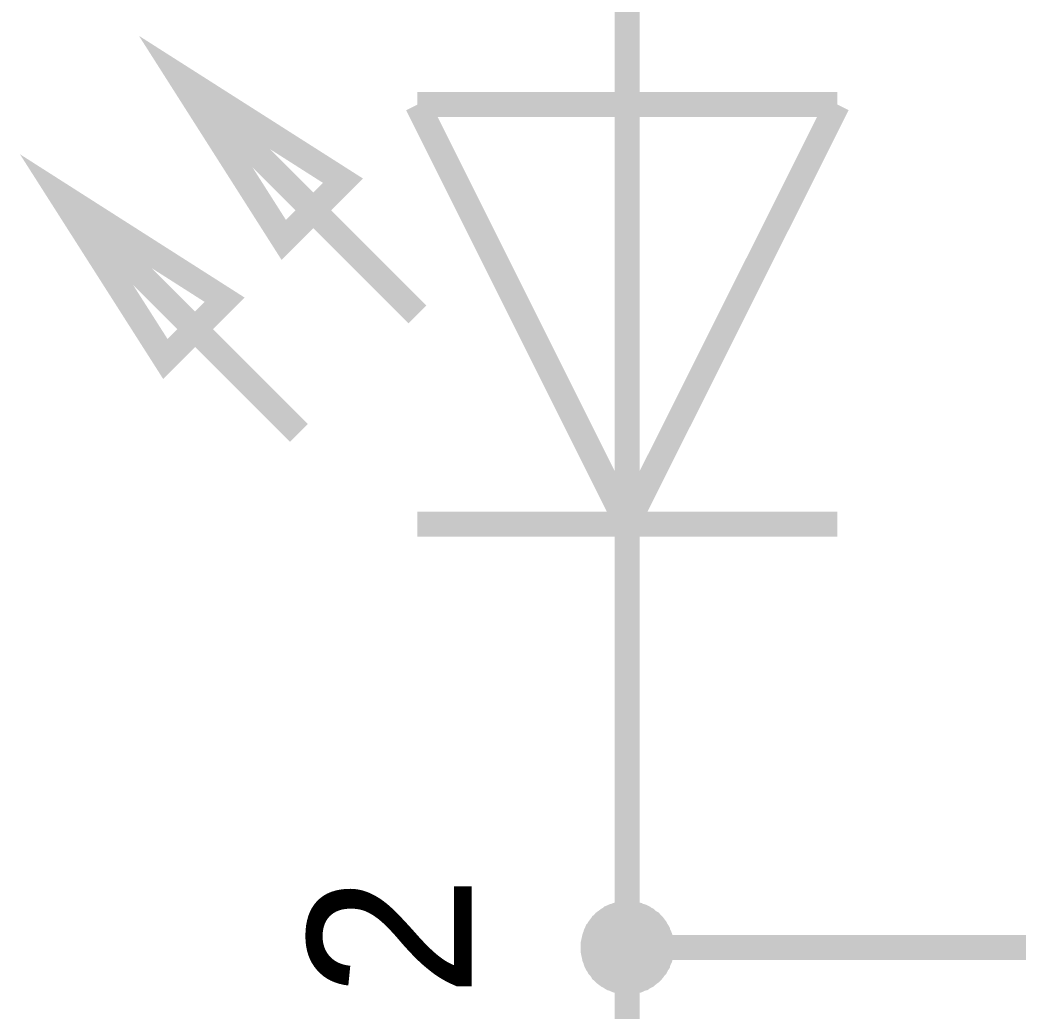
# Model space of a CAD drawing. Header units: millimetres. Extents: x 0 to 20.9, y 0 to 9.5.
# Drawn here: x 2.7153 to 3.1834, y 3.8765 to 4.341 of the extents above; entities that cross this region are included whole.
import ezdxf

# ---------------------------------------------------------------- set-up
doc = ezdxf.new("R2010")
doc.units = ezdxf.units.MM
doc.header["$MEASUREMENT"] = 0
doc.layers.add('Sheet', color=255, linetype='Continuous')

msp = doc.modelspace()

# ---------------------------------------------------------------- linework, layer by layer
at = {"layer": 'Sheet'}
for points, const_width in [([(3.00006, 4.3014), (3.00006, 4.39997)], 0.0118), ([(2.9017, 4.20303), (2.79038, 4.31435)], 0.0118), ([(2.83904, 4.23791), (2.79038, 4.31435)], 0.0118), ([(2.86682, 4.26569), (2.79038, 4.31435)], 0.0118), ([(2.9017, 4.3014), (3.09864, 4.3014)], 0.0118), ([(2.9017, 4.3014), (3.00006, 4.10466)], 0.0118), ([(3.09864, 4.3014), (3.00006, 4.10466)], 0.0118), ([(3.00006, 4.10466), (3.00006, 4.3014)], 0.0118), ([(2.84614, 4.14748), (2.73462, 4.25879)], 0.0118), ([(2.81127, 4.20992), (2.73462, 4.25879)], 0.0118), ([(2.78349, 4.18215), (2.73462, 4.25879)], 0.0118), ([(2.9017, 4.10466), (3.09864, 4.10466)], 0.0118), ([(3.00006, 4.10466), (3.00006, 4.0063)], 0.0118), ([(3.00006, 3.90626), (3.00006, 4.0063)], 0.0118), ([(2.98022, 3.90626), (2.98022, 3.90731), (2.98022, 3.90835), (2.98043, 3.90939), (2.98064, 3.91023), (2.98085, 3.91127), (2.98106, 3.91211), (2.98147, 3.91315), (2.98168, 3.91399), (2.9821, 3.91482), (2.98252, 3.91587), (2.98314, 3.91649), (2.98356, 3.91733), (2.98419, 3.91817), (2.98482, 3.919), (2.98523, 3.91963), (2.98607, 3.92025), (2.9867, 3.92109), (2.98732, 3.92151), (2.98816, 3.92213), (2.98899, 3.92276), (2.98983, 3.92318), (2.99045, 3.9238), (2.9915, 3.92422), (2.99233, 3.92464), (2.99317, 3.92485), (2.99421, 3.92527), (2.99505, 3.92547), (2.99609, 3.92568), (2.99693, 3.92589), (2.99797, 3.9261), (2.99902, 3.9261), (3.00006, 3.9261)], 0.0039), ([(2.98022, 3.90626), (2.98022, 3.90731), (2.98022, 3.90835), (2.98043, 3.90939), (2.98064, 3.91023), (2.98085, 3.91127), (2.98106, 3.91211), (2.98147, 3.91315), (2.98168, 3.91399), (2.9821, 3.91482), (2.98252, 3.91587), (2.98314, 3.91649), (2.98356, 3.91733), (2.98419, 3.91817), (2.98482, 3.919), (2.98523, 3.91963), (2.98607, 3.92025), (2.9867, 3.92109), (2.98732, 3.92151), (2.98816, 3.92213), (2.98899, 3.92276), (2.98983, 3.92318), (2.99045, 3.9238), (2.9915, 3.92422), (2.99233, 3.92464), (2.99317, 3.92485), (2.99421, 3.92527), (2.99505, 3.92547), (2.99609, 3.92568), (2.99693, 3.92589), (2.99797, 3.9261), (2.99902, 3.9261), (3.00006, 3.9261)], 0.0039), ([(2.98022, 3.90626), (2.98022, 3.90731), (2.98022, 3.90835), (2.98043, 3.90939), (2.98064, 3.91023), (2.98085, 3.91127), (2.98106, 3.91211), (2.98147, 3.91315), (2.98168, 3.91399), (2.9821, 3.91482), (2.98252, 3.91587), (2.98314, 3.91649), (2.98356, 3.91733), (2.98419, 3.91817), (2.98482, 3.919), (2.98523, 3.91963), (2.98607, 3.92025), (2.9867, 3.92109), (2.98732, 3.92151), (2.98816, 3.92213), (2.98899, 3.92276), (2.98983, 3.92318), (2.99045, 3.9238), (2.9915, 3.92422), (2.99233, 3.92464), (2.99317, 3.92485), (2.99421, 3.92527), (2.99505, 3.92547), (2.99609, 3.92568), (2.99693, 3.92589), (2.99797, 3.9261), (2.99902, 3.9261), (3.00006, 3.9261)], 0.0039), ([(2.98022, 3.90626), (2.98022, 3.90731), (2.98022, 3.90835), (2.98043, 3.90939), (2.98064, 3.91023), (2.98085, 3.91127), (2.98106, 3.91211), (2.98147, 3.91315), (2.98168, 3.91399), (2.9821, 3.91482), (2.98252, 3.91587), (2.98314, 3.91649), (2.98356, 3.91733), (2.98419, 3.91817), (2.98482, 3.919), (2.98523, 3.91963), (2.98607, 3.92025), (2.9867, 3.92109), (2.98732, 3.92151), (2.98816, 3.92213), (2.98899, 3.92276), (2.98983, 3.92318), (2.99045, 3.9238), (2.9915, 3.92422), (2.99233, 3.92464), (2.99317, 3.92485), (2.99421, 3.92527), (2.99505, 3.92547), (2.99609, 3.92568), (2.99693, 3.92589), (2.99797, 3.9261), (2.99902, 3.9261), (3.00006, 3.9261)], 0.0039), ([(2.98022, 3.90626), (2.98022, 3.90731), (2.98022, 3.90835), (2.98043, 3.90939), (2.98064, 3.91023), (2.98085, 3.91127), (2.98106, 3.91211), (2.98147, 3.91315), (2.98168, 3.91399), (2.9821, 3.91482), (2.98252, 3.91587), (2.98314, 3.91649), (2.98356, 3.91733), (2.98419, 3.91817), (2.98482, 3.919), (2.98523, 3.91963), (2.98607, 3.92025), (2.9867, 3.92109), (2.98732, 3.92151), (2.98816, 3.92213), (2.98899, 3.92276), (2.98983, 3.92318), (2.99045, 3.9238), (2.9915, 3.92422), (2.99233, 3.92464), (2.99317, 3.92485), (2.99421, 3.92527), (2.99505, 3.92547), (2.99609, 3.92568), (2.99693, 3.92589), (2.99797, 3.9261), (2.99902, 3.9261), (3.00006, 3.9261)], 0.0039), ([(2.98022, 3.90626), (2.98022, 3.90731), (2.98022, 3.90835), (2.98043, 3.90939), (2.98064, 3.91023), (2.98085, 3.91127), (2.98106, 3.91211), (2.98147, 3.91315), (2.98168, 3.91399), (2.9821, 3.91482), (2.98252, 3.91587), (2.98314, 3.91649), (2.98356, 3.91733), (2.98419, 3.91817), (2.98482, 3.919), (2.98523, 3.91963), (2.98607, 3.92025), (2.9867, 3.92109), (2.98732, 3.92151), (2.98816, 3.92213), (2.98899, 3.92276), (2.98983, 3.92318), (2.99045, 3.9238), (2.9915, 3.92422), (2.99233, 3.92464), (2.99317, 3.92485), (2.99421, 3.92527), (2.99505, 3.92547), (2.99609, 3.92568), (2.99693, 3.92589), (2.99797, 3.9261), (2.99902, 3.9261), (3.00006, 3.9261)], 0.0039), ([(2.98022, 3.90626), (2.98022, 3.90731), (2.98022, 3.90835), (2.98043, 3.90939), (2.98064, 3.91023), (2.98085, 3.91127), (2.98106, 3.91211), (2.98147, 3.91315), (2.98168, 3.91399), (2.9821, 3.91482), (2.98252, 3.91587), (2.98314, 3.91649), (2.98356, 3.91733), (2.98419, 3.91817), (2.98482, 3.919), (2.98523, 3.91963), (2.98607, 3.92025), (2.9867, 3.92109), (2.98732, 3.92151), (2.98816, 3.92213), (2.98899, 3.92276), (2.98983, 3.92318), (2.99045, 3.9238), (2.9915, 3.92422), (2.99233, 3.92464), (2.99317, 3.92485), (2.99421, 3.92527), (2.99505, 3.92547), (2.99609, 3.92568), (2.99693, 3.92589), (2.99797, 3.9261), (2.99902, 3.9261), (3.00006, 3.9261)], 0.0039), ([(2.98022, 3.90626), (2.98022, 3.90731), (2.98022, 3.90835), (2.98043, 3.90939), (2.98064, 3.91023), (2.98085, 3.91127), (2.98106, 3.91211), (2.98147, 3.91315), (2.98168, 3.91399), (2.9821, 3.91482), (2.98252, 3.91587), (2.98314, 3.91649), (2.98356, 3.91733), (2.98419, 3.91817), (2.98482, 3.919), (2.98523, 3.91963), (2.98607, 3.92025), (2.9867, 3.92109), (2.98732, 3.92151), (2.98816, 3.92213), (2.98899, 3.92276), (2.98983, 3.92318), (2.99045, 3.9238), (2.9915, 3.92422), (2.99233, 3.92464), (2.99317, 3.92485), (2.99421, 3.92527), (2.99505, 3.92547), (2.99609, 3.92568), (2.99693, 3.92589), (2.99797, 3.9261), (2.99902, 3.9261), (3.00006, 3.9261)], 0.0039), ([(3.00006, 3.9261), (3.00006, 3.9261)], 0.0039), ([(3.00006, 3.9261), (3.00111, 3.9261), (3.00215, 3.9261), (3.00319, 3.92589), (3.00403, 3.92568), (3.00507, 3.92547), (3.00612, 3.92527), (3.00695, 3.92485), (3.00779, 3.92464), (3.00883, 3.92422), (3.00967, 3.9238), (3.0105, 3.92318), (3.01134, 3.92276), (3.01197, 3.92213), (3.0128, 3.92151), (3.01364, 3.92109), (3.01426, 3.92025), (3.01489, 3.91963), (3.01552, 3.919), (3.01614, 3.91817), (3.01677, 3.91733), (3.01719, 3.91649), (3.0176, 3.91587), (3.01823, 3.91482), (3.01844, 3.91399), (3.01886, 3.91315), (3.01928, 3.91211), (3.01948, 3.91127), (3.01969, 3.91023), (3.0199, 3.90939), (3.02011, 3.90835), (3.02011, 3.90731), (3.02011, 3.90626)], 0.0039), ([(3.00006, 3.9261), (3.00006, 3.9261)], 0.0039), ([(3.00006, 3.9261), (3.00111, 3.9261), (3.00215, 3.9261), (3.00319, 3.92589), (3.00403, 3.92568), (3.00507, 3.92547), (3.00612, 3.92527), (3.00695, 3.92485), (3.00779, 3.92464), (3.00883, 3.92422), (3.00967, 3.9238), (3.0105, 3.92318), (3.01134, 3.92276), (3.01197, 3.92213), (3.0128, 3.92151), (3.01364, 3.92109), (3.01426, 3.92025), (3.01489, 3.91963), (3.01552, 3.919), (3.01614, 3.91817), (3.01677, 3.91733), (3.01719, 3.91649), (3.0176, 3.91587), (3.01823, 3.91482), (3.01844, 3.91399), (3.01886, 3.91315), (3.01928, 3.91211), (3.01948, 3.91127), (3.01969, 3.91023), (3.0199, 3.90939), (3.02011, 3.90835), (3.02011, 3.90731), (3.02011, 3.90626)], 0.0039), ([(3.00006, 3.9261), (3.00006, 3.9261)], 0.0039), ([(3.00006, 3.9261), (3.00111, 3.9261), (3.00215, 3.9261), (3.00319, 3.92589), (3.00403, 3.92568), (3.00507, 3.92547), (3.00612, 3.92527), (3.00695, 3.92485), (3.00779, 3.92464), (3.00883, 3.92422), (3.00967, 3.9238), (3.0105, 3.92318), (3.01134, 3.92276), (3.01197, 3.92213), (3.0128, 3.92151), (3.01364, 3.92109), (3.01426, 3.92025), (3.01489, 3.91963), (3.01552, 3.919), (3.01614, 3.91817), (3.01677, 3.91733), (3.01719, 3.91649), (3.0176, 3.91587), (3.01823, 3.91482), (3.01844, 3.91399), (3.01886, 3.91315), (3.01928, 3.91211), (3.01948, 3.91127), (3.01969, 3.91023), (3.0199, 3.90939), (3.02011, 3.90835), (3.02011, 3.90731), (3.02011, 3.90626)], 0.0039), ([(3.00006, 3.9261), (3.00006, 3.9261)], 0.0039), ([(3.00006, 3.9261), (3.00111, 3.9261), (3.00215, 3.9261), (3.00319, 3.92589), (3.00403, 3.92568), (3.00507, 3.92547), (3.00612, 3.92527), (3.00695, 3.92485), (3.00779, 3.92464), (3.00883, 3.92422), (3.00967, 3.9238), (3.0105, 3.92318), (3.01134, 3.92276), (3.01197, 3.92213), (3.0128, 3.92151), (3.01364, 3.92109), (3.01426, 3.92025), (3.01489, 3.91963), (3.01552, 3.919), (3.01614, 3.91817), (3.01677, 3.91733), (3.01719, 3.91649), (3.0176, 3.91587), (3.01823, 3.91482), (3.01844, 3.91399), (3.01886, 3.91315), (3.01928, 3.91211), (3.01948, 3.91127), (3.01969, 3.91023), (3.0199, 3.90939), (3.02011, 3.90835), (3.02011, 3.90731), (3.02011, 3.90626)], 0.0039), ([(3.00006, 3.9261), (3.00006, 3.9261)], 0.0039), ([(3.00006, 3.9261), (3.00111, 3.9261), (3.00215, 3.9261), (3.00319, 3.92589), (3.00403, 3.92568), (3.00507, 3.92547), (3.00612, 3.92527), (3.00695, 3.92485), (3.00779, 3.92464), (3.00883, 3.92422), (3.00967, 3.9238), (3.0105, 3.92318), (3.01134, 3.92276), (3.01197, 3.92213), (3.0128, 3.92151), (3.01364, 3.92109), (3.01426, 3.92025), (3.01489, 3.91963), (3.01552, 3.919), (3.01614, 3.91817), (3.01677, 3.91733), (3.01719, 3.91649), (3.0176, 3.91587), (3.01823, 3.91482), (3.01844, 3.91399), (3.01886, 3.91315), (3.01928, 3.91211), (3.01948, 3.91127), (3.01969, 3.91023), (3.0199, 3.90939), (3.02011, 3.90835), (3.02011, 3.90731), (3.02011, 3.90626)], 0.0039), ([(3.00006, 3.9261), (3.00006, 3.9261)], 0.0039), ([(3.00006, 3.9261), (3.00111, 3.9261), (3.00215, 3.9261), (3.00319, 3.92589), (3.00403, 3.92568), (3.00507, 3.92547), (3.00612, 3.92527), (3.00695, 3.92485), (3.00779, 3.92464), (3.00883, 3.92422), (3.00967, 3.9238), (3.0105, 3.92318), (3.01134, 3.92276), (3.01197, 3.92213), (3.0128, 3.92151), (3.01364, 3.92109), (3.01426, 3.92025), (3.01489, 3.91963), (3.01552, 3.919), (3.01614, 3.91817), (3.01677, 3.91733), (3.01719, 3.91649), (3.0176, 3.91587), (3.01823, 3.91482), (3.01844, 3.91399), (3.01886, 3.91315), (3.01928, 3.91211), (3.01948, 3.91127), (3.01969, 3.91023), (3.0199, 3.90939), (3.02011, 3.90835), (3.02011, 3.90731), (3.02011, 3.90626)], 0.0039), ([(3.00006, 3.9261), (3.00006, 3.9261)], 0.0039), ([(3.00006, 3.9261), (3.00111, 3.9261), (3.00215, 3.9261), (3.00319, 3.92589), (3.00403, 3.92568), (3.00507, 3.92547), (3.00612, 3.92527), (3.00695, 3.92485), (3.00779, 3.92464), (3.00883, 3.92422), (3.00967, 3.9238), (3.0105, 3.92318), (3.01134, 3.92276), (3.01197, 3.92213), (3.0128, 3.92151), (3.01364, 3.92109), (3.01426, 3.92025), (3.01489, 3.91963), (3.01552, 3.919), (3.01614, 3.91817), (3.01677, 3.91733), (3.01719, 3.91649), (3.0176, 3.91587), (3.01823, 3.91482), (3.01844, 3.91399), (3.01886, 3.91315), (3.01928, 3.91211), (3.01948, 3.91127), (3.01969, 3.91023), (3.0199, 3.90939), (3.02011, 3.90835), (3.02011, 3.90731), (3.02011, 3.90626)], 0.0039), ([(3.00006, 3.9261), (3.00006, 3.9261)], 0.0039), ([(3.00006, 3.9261), (3.00111, 3.9261), (3.00215, 3.9261), (3.00319, 3.92589), (3.00403, 3.92568), (3.00507, 3.92547), (3.00612, 3.92527), (3.00695, 3.92485), (3.00779, 3.92464), (3.00883, 3.92422), (3.00967, 3.9238), (3.0105, 3.92318), (3.01134, 3.92276), (3.01197, 3.92213), (3.0128, 3.92151), (3.01364, 3.92109), (3.01426, 3.92025), (3.01489, 3.91963), (3.01552, 3.919), (3.01614, 3.91817), (3.01677, 3.91733), (3.01719, 3.91649), (3.0176, 3.91587), (3.01823, 3.91482), (3.01844, 3.91399), (3.01886, 3.91315), (3.01928, 3.91211), (3.01948, 3.91127), (3.01969, 3.91023), (3.0199, 3.90939), (3.02011, 3.90835), (3.02011, 3.90731), (3.02011, 3.90626)], 0.0039), ([(3.40021, 3.79996), (3.40021, 3.90626), (3.00006, 3.90626), (3.00006, 3.79996)], 0.0118), ([(3.00006, 3.88621), (2.99902, 3.88621), (2.99797, 3.88621), (2.99693, 3.88642), (2.99609, 3.88663), (2.99505, 3.88684), (2.99421, 3.88705), (2.99317, 3.88746), (2.99233, 3.88788), (2.9915, 3.88809), (2.99045, 3.88872), (2.98983, 3.88914), (2.98899, 3.88955), (2.98816, 3.89018), (2.98732, 3.89081), (2.9867, 3.89143), (2.98607, 3.89206), (2.98523, 3.89269), (2.98482, 3.89352), (2.98419, 3.89436), (2.98356, 3.89498), (2.98314, 3.89582), (2.98252, 3.89665), (2.9821, 3.89749), (2.98168, 3.89853), (2.98147, 3.89937), (2.98106, 3.9002), (2.98085, 3.90125), (2.98064, 3.90229), (2.98043, 3.90313), (2.98022, 3.90417), (2.98022, 3.90522), (2.98022, 3.90626)], 0.0039), ([(2.98022, 3.90626), (2.98022, 3.90626)], 0.0039), ([(3.00006, 3.88621), (2.99902, 3.88621), (2.99797, 3.88621), (2.99693, 3.88642), (2.99609, 3.88663), (2.99505, 3.88684), (2.99421, 3.88705), (2.99317, 3.88746), (2.99233, 3.88788), (2.9915, 3.88809), (2.99045, 3.88872), (2.98983, 3.88914), (2.98899, 3.88955), (2.98816, 3.89018), (2.98732, 3.89081), (2.9867, 3.89143), (2.98607, 3.89206), (2.98523, 3.89269), (2.98482, 3.89352), (2.98419, 3.89436), (2.98356, 3.89498), (2.98314, 3.89582), (2.98252, 3.89665), (2.9821, 3.89749), (2.98168, 3.89853), (2.98147, 3.89937), (2.98106, 3.9002), (2.98085, 3.90125), (2.98064, 3.90229), (2.98043, 3.90313), (2.98022, 3.90417), (2.98022, 3.90522), (2.98022, 3.90626)], 0.0039), ([(2.98022, 3.90626), (2.98022, 3.90626)], 0.0039), ([(3.00006, 3.88621), (2.99902, 3.88621), (2.99797, 3.88621), (2.99693, 3.88642), (2.99609, 3.88663), (2.99505, 3.88684), (2.99421, 3.88705), (2.99317, 3.88746), (2.99233, 3.88788), (2.9915, 3.88809), (2.99045, 3.88872), (2.98983, 3.88914), (2.98899, 3.88955), (2.98816, 3.89018), (2.98732, 3.89081), (2.9867, 3.89143), (2.98607, 3.89206), (2.98523, 3.89269), (2.98482, 3.89352), (2.98419, 3.89436), (2.98356, 3.89498), (2.98314, 3.89582), (2.98252, 3.89665), (2.9821, 3.89749), (2.98168, 3.89853), (2.98147, 3.89937), (2.98106, 3.9002), (2.98085, 3.90125), (2.98064, 3.90229), (2.98043, 3.90313), (2.98022, 3.90417), (2.98022, 3.90522), (2.98022, 3.90626)], 0.0039), ([(2.98022, 3.90626), (2.98022, 3.90626)], 0.0039), ([(3.00006, 3.88621), (2.99902, 3.88621), (2.99797, 3.88621), (2.99693, 3.88642), (2.99609, 3.88663), (2.99505, 3.88684), (2.99421, 3.88705), (2.99317, 3.88746), (2.99233, 3.88788), (2.9915, 3.88809), (2.99045, 3.88872), (2.98983, 3.88914), (2.98899, 3.88955), (2.98816, 3.89018), (2.98732, 3.89081), (2.9867, 3.89143), (2.98607, 3.89206), (2.98523, 3.89269), (2.98482, 3.89352), (2.98419, 3.89436), (2.98356, 3.89498), (2.98314, 3.89582), (2.98252, 3.89665), (2.9821, 3.89749), (2.98168, 3.89853), (2.98147, 3.89937), (2.98106, 3.9002), (2.98085, 3.90125), (2.98064, 3.90229), (2.98043, 3.90313), (2.98022, 3.90417), (2.98022, 3.90522), (2.98022, 3.90626)], 0.0039), ([(2.98022, 3.90626), (2.98022, 3.90626)], 0.0039), ([(3.00006, 3.88621), (2.99902, 3.88621), (2.99797, 3.88621), (2.99693, 3.88642), (2.99609, 3.88663), (2.99505, 3.88684), (2.99421, 3.88705), (2.99317, 3.88746), (2.99233, 3.88788), (2.9915, 3.88809), (2.99045, 3.88872), (2.98983, 3.88914), (2.98899, 3.88955), (2.98816, 3.89018), (2.98732, 3.89081), (2.9867, 3.89143), (2.98607, 3.89206), (2.98523, 3.89269), (2.98482, 3.89352), (2.98419, 3.89436), (2.98356, 3.89498), (2.98314, 3.89582), (2.98252, 3.89665), (2.9821, 3.89749), (2.98168, 3.89853), (2.98147, 3.89937), (2.98106, 3.9002), (2.98085, 3.90125), (2.98064, 3.90229), (2.98043, 3.90313), (2.98022, 3.90417), (2.98022, 3.90522), (2.98022, 3.90626)], 0.0039), ([(2.98022, 3.90626), (2.98022, 3.90626)], 0.0039), ([(3.00006, 3.88621), (2.99902, 3.88621), (2.99797, 3.88621), (2.99693, 3.88642), (2.99609, 3.88663), (2.99505, 3.88684), (2.99421, 3.88705), (2.99317, 3.88746), (2.99233, 3.88788), (2.9915, 3.88809), (2.99045, 3.88872), (2.98983, 3.88914), (2.98899, 3.88955), (2.98816, 3.89018), (2.98732, 3.89081), (2.9867, 3.89143), (2.98607, 3.89206), (2.98523, 3.89269), (2.98482, 3.89352), (2.98419, 3.89436), (2.98356, 3.89498), (2.98314, 3.89582), (2.98252, 3.89665), (2.9821, 3.89749), (2.98168, 3.89853), (2.98147, 3.89937), (2.98106, 3.9002), (2.98085, 3.90125), (2.98064, 3.90229), (2.98043, 3.90313), (2.98022, 3.90417), (2.98022, 3.90522), (2.98022, 3.90626)], 0.0039), ([(2.98022, 3.90626), (2.98022, 3.90626)], 0.0039), ([(3.00006, 3.88621), (2.99902, 3.88621), (2.99797, 3.88621), (2.99693, 3.88642), (2.99609, 3.88663), (2.99505, 3.88684), (2.99421, 3.88705), (2.99317, 3.88746), (2.99233, 3.88788), (2.9915, 3.88809), (2.99045, 3.88872), (2.98983, 3.88914), (2.98899, 3.88955), (2.98816, 3.89018), (2.98732, 3.89081), (2.9867, 3.89143), (2.98607, 3.89206), (2.98523, 3.89269), (2.98482, 3.89352), (2.98419, 3.89436), (2.98356, 3.89498), (2.98314, 3.89582), (2.98252, 3.89665), (2.9821, 3.89749), (2.98168, 3.89853), (2.98147, 3.89937), (2.98106, 3.9002), (2.98085, 3.90125), (2.98064, 3.90229), (2.98043, 3.90313), (2.98022, 3.90417), (2.98022, 3.90522), (2.98022, 3.90626)], 0.0039), ([(2.98022, 3.90626), (2.98022, 3.90626)], 0.0039), ([(3.00006, 3.88621), (2.99902, 3.88621), (2.99797, 3.88621), (2.99693, 3.88642), (2.99609, 3.88663), (2.99505, 3.88684), (2.99421, 3.88705), (2.99317, 3.88746), (2.99233, 3.88788), (2.9915, 3.88809), (2.99045, 3.88872), (2.98983, 3.88914), (2.98899, 3.88955), (2.98816, 3.89018), (2.98732, 3.89081), (2.9867, 3.89143), (2.98607, 3.89206), (2.98523, 3.89269), (2.98482, 3.89352), (2.98419, 3.89436), (2.98356, 3.89498), (2.98314, 3.89582), (2.98252, 3.89665), (2.9821, 3.89749), (2.98168, 3.89853), (2.98147, 3.89937), (2.98106, 3.9002), (2.98085, 3.90125), (2.98064, 3.90229), (2.98043, 3.90313), (2.98022, 3.90417), (2.98022, 3.90522), (2.98022, 3.90626)], 0.0039), ([(2.98022, 3.90626), (2.98022, 3.90626)], 0.0039), ([(3.02011, 3.90626), (3.02011, 3.90522), (3.02011, 3.90417), (3.0199, 3.90313), (3.01969, 3.90229), (3.01948, 3.90125), (3.01928, 3.9002), (3.01886, 3.89937), (3.01844, 3.89853), (3.01823, 3.89749), (3.0176, 3.89665), (3.01719, 3.89582), (3.01677, 3.89498), (3.01614, 3.89436), (3.01552, 3.89352), (3.01489, 3.89269), (3.01426, 3.89206), (3.01364, 3.89143), (3.0128, 3.89081), (3.01197, 3.89018), (3.01134, 3.88955), (3.0105, 3.88914), (3.00967, 3.88872), (3.00883, 3.88809), (3.00779, 3.88788), (3.00695, 3.88746), (3.00612, 3.88705), (3.00507, 3.88684), (3.00403, 3.88663), (3.00319, 3.88642), (3.00215, 3.88621), (3.00111, 3.88621), (3.00006, 3.88621)], 0.0039), ([(3.02011, 3.90626), (3.02011, 3.90522), (3.02011, 3.90417), (3.0199, 3.90313), (3.01969, 3.90229), (3.01948, 3.90125), (3.01928, 3.9002), (3.01886, 3.89937), (3.01844, 3.89853), (3.01823, 3.89749), (3.0176, 3.89665), (3.01719, 3.89582), (3.01677, 3.89498), (3.01614, 3.89436), (3.01552, 3.89352), (3.01489, 3.89269), (3.01426, 3.89206), (3.01364, 3.89143), (3.0128, 3.89081), (3.01197, 3.89018), (3.01134, 3.88955), (3.0105, 3.88914), (3.00967, 3.88872), (3.00883, 3.88809), (3.00779, 3.88788), (3.00695, 3.88746), (3.00612, 3.88705), (3.00507, 3.88684), (3.00403, 3.88663), (3.00319, 3.88642), (3.00215, 3.88621), (3.00111, 3.88621), (3.00006, 3.88621)], 0.0039), ([(3.02011, 3.90626), (3.02011, 3.90522), (3.02011, 3.90417), (3.0199, 3.90313), (3.01969, 3.90229), (3.01948, 3.90125), (3.01928, 3.9002), (3.01886, 3.89937), (3.01844, 3.89853), (3.01823, 3.89749), (3.0176, 3.89665), (3.01719, 3.89582), (3.01677, 3.89498), (3.01614, 3.89436), (3.01552, 3.89352), (3.01489, 3.89269), (3.01426, 3.89206), (3.01364, 3.89143), (3.0128, 3.89081), (3.01197, 3.89018), (3.01134, 3.88955), (3.0105, 3.88914), (3.00967, 3.88872), (3.00883, 3.88809), (3.00779, 3.88788), (3.00695, 3.88746), (3.00612, 3.88705), (3.00507, 3.88684), (3.00403, 3.88663), (3.00319, 3.88642), (3.00215, 3.88621), (3.00111, 3.88621), (3.00006, 3.88621)], 0.0039), ([(3.02011, 3.90626), (3.02011, 3.90522), (3.02011, 3.90417), (3.0199, 3.90313), (3.01969, 3.90229), (3.01948, 3.90125), (3.01928, 3.9002), (3.01886, 3.89937), (3.01844, 3.89853), (3.01823, 3.89749), (3.0176, 3.89665), (3.01719, 3.89582), (3.01677, 3.89498), (3.01614, 3.89436), (3.01552, 3.89352), (3.01489, 3.89269), (3.01426, 3.89206), (3.01364, 3.89143), (3.0128, 3.89081), (3.01197, 3.89018), (3.01134, 3.88955), (3.0105, 3.88914), (3.00967, 3.88872), (3.00883, 3.88809), (3.00779, 3.88788), (3.00695, 3.88746), (3.00612, 3.88705), (3.00507, 3.88684), (3.00403, 3.88663), (3.00319, 3.88642), (3.00215, 3.88621), (3.00111, 3.88621), (3.00006, 3.88621)], 0.0039), ([(3.02011, 3.90626), (3.02011, 3.90522), (3.02011, 3.90417), (3.0199, 3.90313), (3.01969, 3.90229), (3.01948, 3.90125), (3.01928, 3.9002), (3.01886, 3.89937), (3.01844, 3.89853), (3.01823, 3.89749), (3.0176, 3.89665), (3.01719, 3.89582), (3.01677, 3.89498), (3.01614, 3.89436), (3.01552, 3.89352), (3.01489, 3.89269), (3.01426, 3.89206), (3.01364, 3.89143), (3.0128, 3.89081), (3.01197, 3.89018), (3.01134, 3.88955), (3.0105, 3.88914), (3.00967, 3.88872), (3.00883, 3.88809), (3.00779, 3.88788), (3.00695, 3.88746), (3.00612, 3.88705), (3.00507, 3.88684), (3.00403, 3.88663), (3.00319, 3.88642), (3.00215, 3.88621), (3.00111, 3.88621), (3.00006, 3.88621)], 0.0039), ([(3.02011, 3.90626), (3.02011, 3.90522), (3.02011, 3.90417), (3.0199, 3.90313), (3.01969, 3.90229), (3.01948, 3.90125), (3.01928, 3.9002), (3.01886, 3.89937), (3.01844, 3.89853), (3.01823, 3.89749), (3.0176, 3.89665), (3.01719, 3.89582), (3.01677, 3.89498), (3.01614, 3.89436), (3.01552, 3.89352), (3.01489, 3.89269), (3.01426, 3.89206), (3.01364, 3.89143), (3.0128, 3.89081), (3.01197, 3.89018), (3.01134, 3.88955), (3.0105, 3.88914), (3.00967, 3.88872), (3.00883, 3.88809), (3.00779, 3.88788), (3.00695, 3.88746), (3.00612, 3.88705), (3.00507, 3.88684), (3.00403, 3.88663), (3.00319, 3.88642), (3.00215, 3.88621), (3.00111, 3.88621), (3.00006, 3.88621)], 0.0039), ([(3.02011, 3.90626), (3.02011, 3.90522), (3.02011, 3.90417), (3.0199, 3.90313), (3.01969, 3.90229), (3.01948, 3.90125), (3.01928, 3.9002), (3.01886, 3.89937), (3.01844, 3.89853), (3.01823, 3.89749), (3.0176, 3.89665), (3.01719, 3.89582), (3.01677, 3.89498), (3.01614, 3.89436), (3.01552, 3.89352), (3.01489, 3.89269), (3.01426, 3.89206), (3.01364, 3.89143), (3.0128, 3.89081), (3.01197, 3.89018), (3.01134, 3.88955), (3.0105, 3.88914), (3.00967, 3.88872), (3.00883, 3.88809), (3.00779, 3.88788), (3.00695, 3.88746), (3.00612, 3.88705), (3.00507, 3.88684), (3.00403, 3.88663), (3.00319, 3.88642), (3.00215, 3.88621), (3.00111, 3.88621), (3.00006, 3.88621)], 0.0039), ([(3.02011, 3.90626), (3.02011, 3.90522), (3.02011, 3.90417), (3.0199, 3.90313), (3.01969, 3.90229), (3.01948, 3.90125), (3.01928, 3.9002), (3.01886, 3.89937), (3.01844, 3.89853), (3.01823, 3.89749), (3.0176, 3.89665), (3.01719, 3.89582), (3.01677, 3.89498), (3.01614, 3.89436), (3.01552, 3.89352), (3.01489, 3.89269), (3.01426, 3.89206), (3.01364, 3.89143), (3.0128, 3.89081), (3.01197, 3.89018), (3.01134, 3.88955), (3.0105, 3.88914), (3.00967, 3.88872), (3.00883, 3.88809), (3.00779, 3.88788), (3.00695, 3.88746), (3.00612, 3.88705), (3.00507, 3.88684), (3.00403, 3.88663), (3.00319, 3.88642), (3.00215, 3.88621), (3.00111, 3.88621), (3.00006, 3.88621)], 0.0039), ([(3.02011, 3.90626), (3.02011, 3.90626), (3.02011, 3.90626), (3.02011, 3.90626), (3.02011, 3.90626), (3.02011, 3.90626), (3.02011, 3.90626), (3.02011, 3.90626), (3.02011, 3.90626), (3.02011, 3.90626), (3.02011, 3.90626), (3.02011, 3.90626), (3.02011, 3.90626), (3.02011, 3.90626), (3.02011, 3.90626), (3.02011, 3.90626), (3.02011, 3.90626), (3.02011, 3.90626), (3.02011, 3.90626), (3.02011, 3.90626), (3.02011, 3.90626), (3.02011, 3.90626), (3.02011, 3.90626), (3.02011, 3.90626), (3.02011, 3.90626), (3.02011, 3.90626), (3.02011, 3.90626), (3.02011, 3.90626), (3.02011, 3.90626), (3.02011, 3.90626), (3.02011, 3.90626), (3.02011, 3.90626), (3.02011, 3.90626)], 0.0039), ([(3.02011, 3.90626), (3.02011, 3.90626)], 0.0039), ([(3.02011, 3.90626), (3.02011, 3.90626), (3.02011, 3.90626), (3.02011, 3.90626), (3.02011, 3.90626), (3.02011, 3.90626), (3.02011, 3.90626), (3.02011, 3.90626), (3.02011, 3.90626), (3.02011, 3.90626), (3.02011, 3.90626), (3.02011, 3.90626), (3.02011, 3.90626), (3.02011, 3.90626), (3.02011, 3.90626), (3.02011, 3.90626), (3.02011, 3.90626), (3.02011, 3.90626), (3.02011, 3.90626), (3.02011, 3.90626), (3.02011, 3.90626), (3.02011, 3.90626), (3.02011, 3.90626), (3.02011, 3.90626), (3.02011, 3.90626), (3.02011, 3.90626), (3.02011, 3.90626), (3.02011, 3.90626), (3.02011, 3.90626), (3.02011, 3.90626), (3.02011, 3.90626), (3.02011, 3.90626), (3.02011, 3.90626)], 0.0039), ([(3.02011, 3.90626), (3.02011, 3.90626)], 0.0039), ([(3.02011, 3.90626), (3.02011, 3.90626), (3.02011, 3.90626), (3.02011, 3.90626), (3.02011, 3.90626), (3.02011, 3.90626), (3.02011, 3.90626), (3.02011, 3.90626), (3.02011, 3.90626), (3.02011, 3.90626), (3.02011, 3.90626), (3.02011, 3.90626), (3.02011, 3.90626), (3.02011, 3.90626), (3.02011, 3.90626), (3.02011, 3.90626), (3.02011, 3.90626), (3.02011, 3.90626), (3.02011, 3.90626), (3.02011, 3.90626), (3.02011, 3.90626), (3.02011, 3.90626), (3.02011, 3.90626), (3.02011, 3.90626), (3.02011, 3.90626), (3.02011, 3.90626), (3.02011, 3.90626), (3.02011, 3.90626), (3.02011, 3.90626), (3.02011, 3.90626), (3.02011, 3.90626), (3.02011, 3.90626), (3.02011, 3.90626)], 0.0039), ([(3.02011, 3.90626), (3.02011, 3.90626)], 0.0039), ([(3.02011, 3.90626), (3.02011, 3.90626), (3.02011, 3.90626), (3.02011, 3.90626), (3.02011, 3.90626), (3.02011, 3.90626), (3.02011, 3.90626), (3.02011, 3.90626), (3.02011, 3.90626), (3.02011, 3.90626), (3.02011, 3.90626), (3.02011, 3.90626), (3.02011, 3.90626), (3.02011, 3.90626), (3.02011, 3.90626), (3.02011, 3.90626), (3.02011, 3.90626), (3.02011, 3.90626), (3.02011, 3.90626), (3.02011, 3.90626), (3.02011, 3.90626), (3.02011, 3.90626), (3.02011, 3.90626), (3.02011, 3.90626), (3.02011, 3.90626), (3.02011, 3.90626), (3.02011, 3.90626), (3.02011, 3.90626), (3.02011, 3.90626), (3.02011, 3.90626), (3.02011, 3.90626), (3.02011, 3.90626), (3.02011, 3.90626)], 0.0039), ([(3.02011, 3.90626), (3.02011, 3.90626)], 0.0039), ([(3.02011, 3.90626), (3.02011, 3.90626), (3.02011, 3.90626), (3.02011, 3.90626), (3.02011, 3.90626), (3.02011, 3.90626), (3.02011, 3.90626), (3.02011, 3.90626), (3.02011, 3.90626), (3.02011, 3.90626), (3.02011, 3.90626), (3.02011, 3.90626), (3.02011, 3.90626), (3.02011, 3.90626), (3.02011, 3.90626), (3.02011, 3.90626), (3.02011, 3.90626), (3.02011, 3.90626), (3.02011, 3.90626), (3.02011, 3.90626), (3.02011, 3.90626), (3.02011, 3.90626), (3.02011, 3.90626), (3.02011, 3.90626), (3.02011, 3.90626), (3.02011, 3.90626), (3.02011, 3.90626), (3.02011, 3.90626), (3.02011, 3.90626), (3.02011, 3.90626), (3.02011, 3.90626), (3.02011, 3.90626), (3.02011, 3.90626)], 0.0039), ([(3.02011, 3.90626), (3.02011, 3.90626)], 0.0039), ([(3.02011, 3.90626), (3.02011, 3.90626), (3.02011, 3.90626), (3.02011, 3.90626), (3.02011, 3.90626), (3.02011, 3.90626), (3.02011, 3.90626), (3.02011, 3.90626), (3.02011, 3.90626), (3.02011, 3.90626), (3.02011, 3.90626), (3.02011, 3.90626), (3.02011, 3.90626), (3.02011, 3.90626), (3.02011, 3.90626), (3.02011, 3.90626), (3.02011, 3.90626), (3.02011, 3.90626), (3.02011, 3.90626), (3.02011, 3.90626), (3.02011, 3.90626), (3.02011, 3.90626), (3.02011, 3.90626), (3.02011, 3.90626), (3.02011, 3.90626), (3.02011, 3.90626), (3.02011, 3.90626), (3.02011, 3.90626), (3.02011, 3.90626), (3.02011, 3.90626), (3.02011, 3.90626), (3.02011, 3.90626), (3.02011, 3.90626)], 0.0039), ([(3.02011, 3.90626), (3.02011, 3.90626)], 0.0039), ([(3.02011, 3.90626), (3.02011, 3.90626), (3.02011, 3.90626), (3.02011, 3.90626), (3.02011, 3.90626), (3.02011, 3.90626), (3.02011, 3.90626), (3.02011, 3.90626), (3.02011, 3.90626), (3.02011, 3.90626), (3.02011, 3.90626), (3.02011, 3.90626), (3.02011, 3.90626), (3.02011, 3.90626), (3.02011, 3.90626), (3.02011, 3.90626), (3.02011, 3.90626), (3.02011, 3.90626), (3.02011, 3.90626), (3.02011, 3.90626), (3.02011, 3.90626), (3.02011, 3.90626), (3.02011, 3.90626), (3.02011, 3.90626), (3.02011, 3.90626), (3.02011, 3.90626), (3.02011, 3.90626), (3.02011, 3.90626), (3.02011, 3.90626), (3.02011, 3.90626), (3.02011, 3.90626), (3.02011, 3.90626), (3.02011, 3.90626)], 0.0039), ([(3.02011, 3.90626), (3.02011, 3.90626)], 0.0039), ([(3.02011, 3.90626), (3.02011, 3.90626), (3.02011, 3.90626), (3.02011, 3.90626), (3.02011, 3.90626), (3.02011, 3.90626), (3.02011, 3.90626), (3.02011, 3.90626), (3.02011, 3.90626), (3.02011, 3.90626), (3.02011, 3.90626), (3.02011, 3.90626), (3.02011, 3.90626), (3.02011, 3.90626), (3.02011, 3.90626), (3.02011, 3.90626), (3.02011, 3.90626), (3.02011, 3.90626), (3.02011, 3.90626), (3.02011, 3.90626), (3.02011, 3.90626), (3.02011, 3.90626), (3.02011, 3.90626), (3.02011, 3.90626), (3.02011, 3.90626), (3.02011, 3.90626), (3.02011, 3.90626), (3.02011, 3.90626), (3.02011, 3.90626), (3.02011, 3.90626), (3.02011, 3.90626), (3.02011, 3.90626), (3.02011, 3.90626)], 0.0039), ([(3.02011, 3.90626), (3.02011, 3.90626)], 0.0039)]:
    msp.add_lwpolyline(points, dxfattribs=dict(at, const_width=const_width))
for points, const_width in [([(2.79038, 4.31435), (2.83904, 4.23791), (2.86682, 4.26569), (2.79038, 4.31435)], 0.0118), ([(2.79038, 4.31435), (2.83904, 4.23791), (2.86682, 4.26569), (2.79038, 4.31435)], 0.0039), ([(2.73462, 4.25879), (2.78349, 4.18215), (2.81127, 4.20992), (2.73462, 4.25879)], 0.0118), ([(2.73462, 4.25879), (2.78349, 4.18215), (2.81127, 4.20992), (2.73462, 4.25879)], 0.0039)]:
    msp.add_lwpolyline(points, close=True, dxfattribs=dict(at, const_width=const_width))
at = {"layer": 'Sheet', "const_width": 0.02}
msp.add_lwpolyline([(2.99, 3.9063, 1), (3.01, 3.9063, 1)], format="xyb", close=True, dxfattribs=at)

# ---------------------------------------------------------------- texts
at = {"layer": 'Sheet'}
msp.add_text('2', height=0.07686, rotation=90, dxfattribs=at).set_placement((2.92717, 3.88287))

doc.saveas('drawing.dxf')
